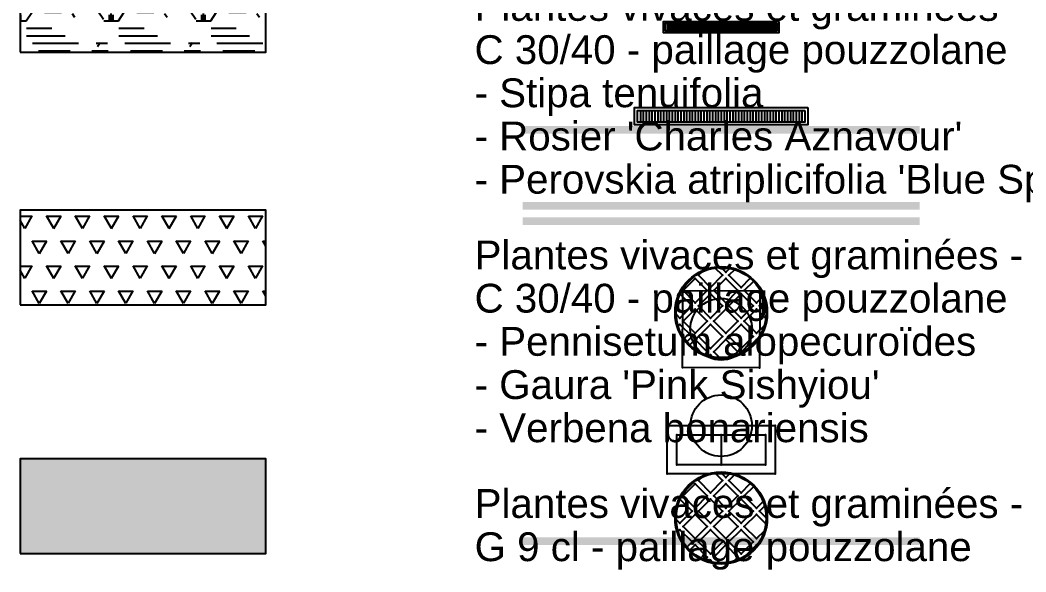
# Model space of a CAD drawing. Header units: metres. Extents: x 1841041 to 1841282, y 5171502 to 5171751.
# Drawn here: x 1841063.47 to 1841089.63, y 5171652.24 to 5171666.6 of the extents above; entities that cross this region are included whole.
import ezdxf
from ezdxf.lldxf.tags import DXFTag

# ---------------------------------------------------------------- set-up
doc = ezdxf.new("R2010")
doc.units = ezdxf.units.M
doc.header["$PDSIZE"] = -0.004
doc.layers.add('SA - Limite terrain', color=1, linetype='LIMITE_CADASTRALE', true_color=0xff0000)
for name, color, linetype in [('SA - légende prestations', 7, 'Continuous'), ('SA - légende RH', 7, 'Continuous'), ('SA - légende RS', 7, 'Continuous')]:
    doc.layers.add(name, color=color, linetype=linetype)
doc.styles.add('Lignes', font='arial.ttf', dxfattribs={"height": 0.35})
doc.styles.add('MENSURA', font='arial.ttf', dxfattribs={"height": 0.5})
tags = doc.linetypes.add('EP', pattern='A,5,-0.25,["EP",Lignes,S=1,R=0,X=0,Y=-0.18],-1.25', length=6.5).pattern_tags.tags
tags[15:16] = [DXFTag(74, 4), DXFTag(75, 0), DXFTag(340, '0'), DXFTag(46, 0.0), DXFTag(50, 0.0), DXFTag(44, 0.0), DXFTag(45, 0.0)]
tags[4:5] = [DXFTag(74, 4), DXFTag(75, 0), DXFTag(340, '0'), DXFTag(46, 0.0), DXFTag(50, 0.0), DXFTag(44, 0.0), DXFTag(45, 0.0)]
tags = doc.linetypes.add('LIMITE_CADASTRALE', pattern=[13, 8, -2, 1, -2]).pattern_tags.tags
tags[10:11] = [DXFTag(74, 4), DXFTag(75, 0), DXFTag(340, '0'), DXFTag(46, 0.0), DXFTag(50, 0.0), DXFTag(44, 0.0), DXFTag(45, 0.0)]
tags[8:9] = [DXFTag(74, 4), DXFTag(75, 0), DXFTag(340, '0'), DXFTag(46, 0.0), DXFTag(50, 0.0), DXFTag(44, 0.0), DXFTag(45, 0.0)]
tags[6:7] = [DXFTag(74, 4), DXFTag(75, 0), DXFTag(340, '0'), DXFTag(46, 0.0), DXFTag(50, 0.0), DXFTag(44, 0.0), DXFTag(45, 0.0)]
tags[4:5] = [DXFTag(74, 4), DXFTag(75, 0), DXFTag(340, '0'), DXFTag(46, 0.0), DXFTag(50, 0.0), DXFTag(44, 0.0), DXFTag(45, 0.0)]
tags = doc.linetypes.add('Texte-BT', pattern='A,5,-0.25,["BT",Lignes,S=1,R=0,X=0,Y=-0.18],-1.25', length=6.5).pattern_tags.tags
tags[15:16] = [DXFTag(74, 4), DXFTag(75, 0), DXFTag(340, '0'), DXFTag(46, 0.0), DXFTag(50, 0.0), DXFTag(44, 0.0), DXFTag(45, 0.0)]
tags[4:5] = [DXFTag(74, 4), DXFTag(75, 0), DXFTag(340, '0'), DXFTag(46, 0.0), DXFTag(50, 0.0), DXFTag(44, 0.0), DXFTag(45, 0.0)]
tags = doc.linetypes.add('Texte-HT', pattern='A,5,-0.25,["HT",Lignes,S=1,R=0,X=0,Y=-0.18],-1.25', length=6.5).pattern_tags.tags
tags[15:16] = [DXFTag(74, 4), DXFTag(75, 0), DXFTag(340, '0'), DXFTag(46, 0.0), DXFTag(50, 0.0), DXFTag(44, 0.0), DXFTag(45, 0.0)]
tags[4:5] = [DXFTag(74, 4), DXFTag(75, 0), DXFTag(340, '0'), DXFTag(46, 0.0), DXFTag(50, 0.0), DXFTag(44, 0.0), DXFTag(45, 0.0)]
tags = doc.linetypes.add('Texte-Telecom', pattern='A,5,-0.25,["TEL",Lignes,S=1,R=0,X=0,Y=-0.18],-1.25', length=6.5).pattern_tags.tags
tags[15:16] = [DXFTag(74, 4), DXFTag(75, 0), DXFTag(340, '0'), DXFTag(46, 0.0), DXFTag(50, 0.0), DXFTag(44, 0.0), DXFTag(45, 0.0)]
tags[4:5] = [DXFTag(74, 4), DXFTag(75, 0), DXFTag(340, '0'), DXFTag(46, 0.0), DXFTag(50, 0.0), DXFTag(44, 0.0), DXFTag(45, 0.0)]

# ---------------------------------------------------------------- blocks, each defined once
blk = doc.blocks.new('200')
at = {"color": 0, "linetype": 'Continuous', "lineweight": -2}
blk.add_circle((0, 0), 0.4, dxfattribs=at)
blk = doc.blocks.new('203')
at = {"color": 0, "linetype": 'Continuous', "flags": 128}
blk.add_lwpolyline([(-0.501, 0.501), (0.501, 0.501), (0.501, -0.501), (-0.501, -0.501)], close=True, dxfattribs=at)
at = {"color": 0, "linetype": 'Continuous', "lineweight": -2}
blk.add_circle((0, 0), 0.401, dxfattribs=at)
at = {"color": 0, "linetype": 'Continuous'}
for p in [(-0.501, 0.501), (-0.501, 0.501), (0.501, 0.501), (0.501, 0.501), (-0.501, -0.501), (-0.501, -0.501), (0.501, -0.501), (0.501, -0.501)]:
    blk.add_point(p, dxfattribs=at)
blk = doc.blocks.new('214')
at = {"color": 0, "linetype": 'Continuous', "flags": 128}
for points in [[(-0.1737, 0.3605), (-0.2024, 0.3318), (-0.0947, 0.2241), (0.013, 0.3318), (-0.052, 0.3968)], [(0.0012, 0.4002), (0.0413, 0.3601), (0.0744, 0.3932)], [(0.1196, 0.3819), (0.0696, 0.3318), (0.1773, 0.2241), (0.2586, 0.3054)], [(-0.3121, 0.2504), (-0.2502, 0.3122)], [(0.2878, 0.278), (0.2055, 0.1958), (0.3132, 0.0881), (0.3722, 0.147)], [(-0.3999, -0.0147), (-0.3667, -0.0479), (-0.259, 0.0598), (-0.3644, 0.1653)], [(0.3863, 0.1045), (0.3415, 0.0598), (0.4002, 0.0012)], [(0.3968, -0.052), (0.3132, 0.0315), (0.2055, -0.0762), (0.3132, -0.1839), (0.3838, -0.1133)], [(-0.3054, -0.2586), (-0.259, -0.2122), (-0.3667, -0.1045), (-0.3819, -0.1196)], [(-0.147, -0.3722), (-0.123, -0.3481), (-0.2307, -0.2404), (-0.278, -0.2878)], [(-0.0147, -0.3999), (-0.0664, -0.3481), (0.0413, -0.2404), (0.149, -0.3481), (0.1133, -0.3838)], [(0.2183, -0.3353), (0.3132, -0.2404), (0.317, -0.2442)], [(-0.0788, -0.3923), (-0.0947, -0.3764), (-0.1045, -0.3863)]]:
    blk.add_lwpolyline(points, dxfattribs=at)
for points in [[(-0.3384, 0.1958), (-0.2307, 0.3035), (-0.123, 0.1958), (-0.2307, 0.0881)], [(0.0413, 0.3035), (-0.0664, 0.1958), (0.0413, 0.0881), (0.149, 0.1958)], [(-0.0947, -0.0479), (0.013, 0.0598), (-0.0947, 0.1675), (-0.2024, 0.0598)], [(0.1773, 0.1675), (0.0696, 0.0598), (0.1773, -0.0479), (0.285, 0.0598)], [(-0.3384, -0.0762), (-0.2307, 0.0315), (-0.123, -0.0762), (-0.2307, -0.1839)], [(-0.0664, -0.0762), (0.0413, 0.0315), (0.149, -0.0762), (0.0413, -0.1839)], [(-0.2024, -0.2122), (-0.0947, -0.1045), (0.013, -0.2122), (-0.0947, -0.3199)], [(0.0696, -0.2122), (0.1773, -0.1045), (0.285, -0.2122), (0.1773, -0.3199)]]:
    blk.add_lwpolyline(points, close=True, dxfattribs=at)
at = {"color": 0, "linetype": 'Continuous', "lineweight": -2}
for radius in [0.4102, 0.4002]:
    blk.add_circle((0, 0), radius, dxfattribs=at)
at = {"color": 0, "linetype": 'Continuous'}
for p in [(-0.1737, 0.3605), (-0.1737, 0.3605), (-0.052, 0.3968), (-0.052, 0.3968), (0.0012, 0.4002), (0.0012, 0.4002), (0.0413, 0.3601), (0.0413, 0.3601), (0.0744, 0.3932), (0.0744, 0.3932), (0.1196, 0.3819), (0.1196, 0.3819), (-0.2502, 0.3122), (-0.2502, 0.3122), (-0.2307, 0.3035), (-0.2307, 0.3035), (-0.2024, 0.3318), (-0.2024, 0.3318), (0.013, 0.3318), (0.013, 0.3318), (0.0413, 0.3035), (0.0413, 0.3035), (0.0696, 0.3318), (0.0696, 0.3318), (0.2586, 0.3054), (0.2586, 0.3054), (0.2878, 0.278), (0.2878, 0.278), (-0.3384, 0.1958), (-0.3384, 0.1958), (-0.3121, 0.2504), (-0.3121, 0.2504), (-0.123, 0.1958), (-0.123, 0.1958), (-0.0947, 0.2241), (-0.0947, 0.2241), (-0.0664, 0.1958), (-0.0664, 0.1958), (0.149, 0.1958), (0.149, 0.1958), (0.1773, 0.2241), (0.1773, 0.2241), (0.2055, 0.1958), (0.2055, 0.1958), (-0.3644, 0.1653), (-0.3644, 0.1653), (-0.0947, 0.1675), (-0.0947, 0.1675), (0.1773, 0.1675), (0.1773, 0.1675), (0.3722, 0.147), (0.3722, 0.147), (0.3863, 0.1045), (0.3863, 0.1045), (-0.259, 0.0598), (-0.259, 0.0598), (-0.2307, 0.0881), (-0.2307, 0.0881), (-0.2307, 0.0315), (-0.2307, 0.0315), (-0.2024, 0.0598), (-0.2024, 0.0598), (0.013, 0.0598), (0.013, 0.0598), (0.0413, 0.0881), (0.0413, 0.0881), (0.0413, 0.0315), (0.0413, 0.0315), (0.0696, 0.0598), (0.0696, 0.0598), (0.285, 0.0598), (0.285, 0.0598), (0.3132, 0.0881), (0.3132, 0.0881), (0.3132, 0.0315), (0.3132, 0.0315), (0.3415, 0.0598), (0.3415, 0.0598), (0.4002, 0.0012), (0.4002, 0.0012), (-0.3999, -0.0147), (-0.3999, -0.0147), (-0.3667, -0.0479), (-0.3667, -0.0479), (-0.3384, -0.0762), (-0.3384, -0.0762), (-0.123, -0.0762), (-0.123, -0.0762), (-0.0947, -0.0479), (-0.0947, -0.0479), (-0.0664, -0.0762), (-0.0664, -0.0762), (0.149, -0.0762), (0.149, -0.0762), (0.1773, -0.0479), (0.1773, -0.0479), (0.2055, -0.0762), (0.2055, -0.0762), (0.3968, -0.052), (0.3968, -0.052), (-0.3819, -0.1196), (-0.3819, -0.1196), (-0.3667, -0.1045), (-0.3667, -0.1045), (-0.0947, -0.1045), (-0.0947, -0.1045), (0.1773, -0.1045), (0.1773, -0.1045), (0.3838, -0.1133), (0.3838, -0.1133), (-0.3054, -0.2586), (-0.3054, -0.2586), (-0.259, -0.2122), (-0.259, -0.2122), (-0.2307, -0.1839), (-0.2307, -0.1839), (-0.2307, -0.2404), (-0.2307, -0.2404), (-0.2024, -0.2122), (-0.2024, -0.2122), (0.013, -0.2122), (0.013, -0.2122), (0.0413, -0.1839), (0.0413, -0.1839), (0.0413, -0.2404), (0.0413, -0.2404), (0.0696, -0.2122), (0.0696, -0.2122), (0.285, -0.2122), (0.285, -0.2122), (0.3132, -0.1839), (0.3132, -0.1839), (0.3132, -0.2404), (0.3132, -0.2404), (0.317, -0.2442), (0.317, -0.2442), (-0.278, -0.2878), (-0.278, -0.2878), (-0.123, -0.3481), (-0.123, -0.3481), (-0.0947, -0.3199), (-0.0947, -0.3199), (-0.0664, -0.3481), (-0.0664, -0.3481), (0.149, -0.3481), (0.149, -0.3481), (0.1773, -0.3199), (0.1773, -0.3199), (0.2183, -0.3353), (0.2183, -0.3353), (-0.147, -0.3722), (-0.147, -0.3722), (-0.1045, -0.3863), (-0.1045, -0.3863), (-0.0947, -0.3764), (-0.0947, -0.3764), (-0.0788, -0.3923), (-0.0788, -0.3923), (-0.0147, -0.3999), (-0.0147, -0.3999), (0.1133, -0.3838), (0.1133, -0.3838)]:
    blk.add_point(p, dxfattribs=at)
blk = doc.blocks.new('L2T')
at = {"color": 0, "linetype": 'Continuous', "flags": 128}
for points in [[(-0.701, 0.315), (0.701, 0.315), (0.701, -0.315), (-0.701, -0.315)], [(-0.576, 0.195), (0.576, 0.195), (0.576, -0.195), (-0.576, -0.195)]]:
    blk.add_lwpolyline(points, close=True, dxfattribs=at)
blk.add_lwpolyline([(0, 0.195), (0, -0.195)], dxfattribs=at)
at = {"color": 0, "linetype": 'Continuous'}
for p in [(-0.701, 0.315), (-0.701, 0.315), (-0.701, 0.315), (-0.701, 0.315), (-0.701, 0.315), (-0.701, 0.315), (0.701, 0.315), (0.701, 0.315), (0.701, 0.315), (0.701, 0.315), (0.701, 0.315), (0.701, 0.315), (-0.576, 0.195), (-0.576, 0.195), (-0.576, 0.195), (-0.576, 0.195), (-0.576, 0.195), (-0.576, 0.195), (0, 0.195), (0, 0.195), (0, 0.195), (0, 0.195), (0, 0.195), (0, 0.195), (0.576, 0.195), (0.576, 0.195), (0.576, 0.195), (0.576, 0.195), (0.576, 0.195), (0.576, 0.195), (-0.576, -0.195), (-0.576, -0.195), (-0.576, -0.195), (-0.576, -0.195), (-0.576, -0.195), (-0.576, -0.195), (0, -0.195), (0, -0.195), (0, -0.195), (0, -0.195), (0, -0.195), (0, -0.195), (0.576, -0.195), (0.576, -0.195), (0.576, -0.195), (0.576, -0.195), (0.576, -0.195), (0.576, -0.195), (-0.701, -0.315), (-0.701, -0.315), (-0.701, -0.315), (-0.701, -0.315), (-0.701, -0.315), (-0.701, -0.315), (0.701, -0.315), (0.701, -0.315), (0.701, -0.315), (0.701, -0.315), (0.701, -0.315), (0.701, -0.315)]:
    blk.add_point(p, dxfattribs=at)

msp = doc.modelspace()

# ---------------------------------------------------------------- hatches: boundary and pattern name
at = {"layer": 'SA - légende prestations', "true_color": 0x3366ff}
h = msp.add_hatch(dxfattribs=at)
h.set_pattern_fill('PELOUSE6', color=150, scale=0.2, style=0, pattern_type=2)
h.set_pattern_definition([(0, (-12.7728, 0.1075), (0, 1.200000018), [0.3750000056, -2.0250000304]), (90, (-12.6322, 0.1075), (-2.400000036, 1e-16), [0.15000000225, -1.05000001575]), (90, (-12.5385, 0.1075), (-2.400000036, 1e-16), [0.15000000225, -1.05000001575]), (90, (-12.5853, 0.1075), (-2.400000036, 1e-16), [0.1875000028, -1.0125000152]), (123.69006753, (-12.6791, 0.10754), (-2.40000003364, 2.400000031085), [0.1200000018, -4.2074615931]), (56.30993247, (-12.4916, 0.10754), (8.4e-11, 1.200000018955), [0.1200000018, -4.2074615931]), (56.30993247, (-12.39784, 0.10754), (8.4e-11, 1.200000018955), [0.2600000039, -4.066661591]), (123.69006753, (-12.77284, 0.10754), (-2.40000003364, 2.400000031085), [0.2600000039, -4.066661591]), (0, (-11.9222, 0.3325), (0, 1.200000018), [0.44424551066, -1.95575452534]), (0, (-12.0788, 0.5275), (0, 1.200000018), [0.82810089442, -0.56095855641, 0.43074318646, -0.5801973967]), (0, (-12.2339, 0.7225), (0, 1.200000018), [1.19479949592, -0.46287461894, 0.29478701242, -0.4475389087]), (0, (-12.3898, 0.9175), (0, 1.200000018), [1.00461142907, -1.39538860693]), (0, (-12.3869, 1.1125), (0, 1.200000018), [0.65569739384, -1.74430264216])])
h.paths.add_polyline_path([(1841063.475, 5171665.766), (1841069.861, 5171665.766), (1841069.861, 5171668.23), (1841063.475, 5171668.23)])
at = {"layer": 'SA - légende prestations', "true_color": 0xcc99ff}
h = msp.add_hatch(dxfattribs=at)
h.set_pattern_fill('TRIANG', color=191, scale=2, style=0, pattern_type=2)
h.set_pattern_definition([(60, (-12.77284, -1.1245), (-0.374999999274, 0.64951905242), [0.375, -0.375]), (120, (-12.77284, -1.1245), (-0.749999999274, 4.2e-10), [0.375, -0.375]), (0, (-12.96034, -0.79976), (0.375, 0.649519052), [0.375, -0.375])])
h.paths.add_polyline_path([(1841063.475, 5171659.191), (1841069.862, 5171659.191), (1841069.862, 5171661.655), (1841063.475, 5171661.655)])
at = {"layer": 'SA - légende prestations'}
h = msp.add_hatch(color=256, dxfattribs=at)
h.set_gradient(color1=(255, 255, 255), color2=(255, 255, 0), tint=0.5, name='SPHERICAL')
h.paths.add_polyline_path([(1841063.476, 5171652.723), (1841069.863, 5171652.723), (1841069.863, 5171655.187), (1841063.476, 5171655.187)])

# ---------------------------------------------------------------- linework, layer by layer
at = {"layer": 'SA - Limite terrain', "ltscale": 0.5}
msp.add_open_spline([(1841077.148, 5171583.553), (1841078.819, 5171584.595), (1841080.49, 5171585.638), (1841083.664, 5171586.861), (1841086.838, 5171588.083), (1841093.711, 5171590.735), (1841100.584, 5171593.386), (1841105.835, 5171595.38), (1841111.086, 5171597.373), (1841112.783, 5171598.016), (1841114.48, 5171598.659), (1841120.144, 5171600.798), (1841125.807, 5171602.936), (1841137.979, 5171607.582), (1841150.151, 5171612.227), (1841152.241, 5171613.017), (1841154.331, 5171613.807), (1841157.624, 5171615.009), (1841160.918, 5171616.21), (1841160.894, 5171617.273), (1841160.87, 5171618.335), (1841160.842, 5171619.242), (1841160.815, 5171620.149), (1841160.788, 5171621.056), (1841160.76, 5171621.962), (1841160.713, 5171623.534), (1841160.666, 5171625.105), (1841160.65, 5171625.629), (1841160.634, 5171626.153), (1841160.584, 5171627.253), (1841160.533, 5171628.354), (1841160.518, 5171628.685), (1841160.503, 5171629.017), (1841160.48, 5171629.51), (1841160.458, 5171630.004), (1841160.008, 5171632.996), (1841159.557, 5171635.989), (1841161.416, 5171637.129), (1841163.274, 5171638.269), (1841163.062, 5171638.62), (1841162.85, 5171638.97), (1841163.132, 5171639.178), (1841163.413, 5171639.387), (1841163.466, 5171639.334), (1841163.52, 5171639.282), (1841164.038, 5171639.682), (1841164.556, 5171640.082), (1841164.648, 5171639.962), (1841164.741, 5171639.842), (1841166.344, 5171640.478), (1841167.783, 5171641.548), (1841166.833, 5171642.782), (1841165.884, 5171644.015), (1841169.436, 5171646.693), (1841172.988, 5171649.371), (1841174.754, 5171650.702), (1841176.52, 5171652.033), (1841176.562, 5171652.065), (1841176.604, 5171652.098), (1841176.583, 5171652.125), (1841176.562, 5171652.152), (1841191.178, 5171663.382), (1841205.795, 5171674.612), (1841207.539, 5171675.957), (1841209.283, 5171677.303), (1841213.68, 5171676.869), (1841218.077, 5171676.436), (1841224.138, 5171669.22), (1841230.199, 5171662.004), (1841229.455, 5171661.412), (1841228.711, 5171660.821), (1841230.314, 5171658.673), (1841231.917, 5171656.525), (1841232.043, 5171656.617), (1841232.17, 5171656.708), (1841232.372, 5171656.428), (1841232.575, 5171656.148), (1841232.451, 5171656.059), (1841232.328, 5171655.969), (1841232.663, 5171655.506), (1841232.999, 5171655.043), (1841233.051, 5171655.081), (1841233.104, 5171655.119), (1841233.508, 5171654.297), (1841234.371, 5171654.751), (1841235.089, 5171655.242), (1841235.806, 5171655.732), (1841235.743, 5171655.833), (1841235.681, 5171655.933), (1841236.005, 5171656.142), (1841236.329, 5171656.35), (1841236.53, 5171656.027), (1841236.731, 5171655.704), (1841236.69, 5171655.677), (1841236.649, 5171655.651), (1841240.859, 5171649.081), (1841245.068, 5171642.512), (1841245.316, 5171642.137), (1841245.563, 5171641.762), (1841246.368, 5171640.454), (1841247.173, 5171639.145), (1841247.777, 5171638.093), (1841248.381, 5171637.04), (1841248.966, 5171636.026), (1841249.551, 5171635.012), (1841249.717, 5171634.703), (1841249.883, 5171634.395), (1841250.399, 5171633.314), (1841250.915, 5171632.234), (1841251.406, 5171631.065), (1841251.898, 5171629.896), (1841252.568, 5171628.101), (1841253.238, 5171626.305), (1841253.563, 5171625.376), (1841253.889, 5171624.446), (1841254.265, 5171623.34), (1841254.642, 5171622.235), (1841255.134, 5171620.703), (1841255.626, 5171619.171), (1841256.972, 5171614.602), (1841258.318, 5171610.034), (1841260.018, 5171603.956), (1841261.718, 5171597.878), (1841261.649, 5171597.471), (1841261.579, 5171597.063), (1841255.231, 5171594.584), (1841248.882, 5171592.105), (1841248.776, 5171592.327), (1841248.67, 5171592.548), (1841246.784, 5171591.747), (1841244.897, 5171590.945), (1841242.725, 5171590.022), (1841240.552, 5171589.099), (1841236.933, 5171587.662), (1841233.313, 5171586.225), (1841233.492, 5171583.109), (1841233.67, 5171579.993), (1841236.323, 5171570.916), (1841238.976, 5171561.84), (1841241.513, 5171558.133), (1841244.049, 5171554.427), (1841242.923, 5171553.125), (1841241.796, 5171551.823), (1841241.41, 5171551.356), (1841241.024, 5171550.889), (1841240.713, 5171550.265), (1841240.402, 5171549.641), (1841239.986, 5171547.808), (1841239.57, 5171545.975), (1841239.534, 5171544.717), (1841239.499, 5171543.459), (1841239.692, 5171542.348), (1841239.886, 5171541.236), (1841240.081, 5171539.923), (1841240.277, 5171538.61), (1841240.912, 5171536.095), (1841241.546, 5171533.58), (1841243.014, 5171531.501), (1841244.481, 5171529.421), (1841227.512, 5171525.461), (1841210.543, 5171521.501), (1841206.604, 5171520.748), (1841202.664, 5171519.995), (1841201.249, 5171519.723), (1841199.834, 5171519.451), (1841198.395, 5171519.201), (1841196.956, 5171518.952), (1841194.089, 5171518.458), (1841191.222, 5171517.964), (1841187.46, 5171517.221), (1841183.698, 5171516.477), (1841181.491, 5171516.11), (1841179.284, 5171515.742), (1841171.622, 5171514.451), (1841163.959, 5171513.159), (1841163.66, 5171515.636), (1841163.361, 5171518.113), (1841161.425, 5171520.351), (1841159.488, 5171522.59), (1841159.231, 5171523.557), (1841158.974, 5171524.524), (1841157.967, 5171529.943), (1841156.959, 5171535.361), (1841153.722, 5171536.254), (1841150.485, 5171537.146), (1841149.694, 5171541.102), (1841148.903, 5171545.057), (1841151.559, 5171547.094), (1841154.215, 5171549.131), (1841153.197, 5171554.379), (1841152.179, 5171559.627), (1841150.262, 5171559.173), (1841148.344, 5171558.719), (1841148.332, 5171558.768), (1841148.321, 5171558.817), (1841145.057, 5171557.992), (1841141.793, 5171557.167), (1841136.485, 5171555.864), (1841131.176, 5171554.561), (1841120.489, 5171551.958), (1841109.801, 5171549.355), (1841104.946, 5171548.16), (1841100.091, 5171546.965), (1841095.661, 5171545.873), (1841091.231, 5171544.781), (1841091.156, 5171544.642), (1841091.08, 5171544.503), (1841088.933, 5171543.954), (1841086.785, 5171543.404), (1841084.885, 5171542.931), (1841082.985, 5171542.457), (1841083.035, 5171542.261), (1841083.086, 5171542.065), (1841079.452, 5171541.173), (1841075.819, 5171540.281), (1841074.961, 5171551.046), (1841074.102, 5171561.812), (1841074.142, 5171561.815), (1841074.182, 5171561.818), (1841074.04, 5171563.776), (1841073.899, 5171565.734), (1841073.884, 5171565.934), (1841073.87, 5171566.133), (1841073.601, 5171569.428), (1841073.333, 5171572.722), (1841073.339, 5171574.679), (1841073.345, 5171576.635), (1841073.965, 5171578.536), (1841074.585, 5171580.437), (1841075.867, 5171581.995), (1841077.148, 5171583.553)], degree=2, knots=[0, 0, 0, 0.01, 0.01, 0.02, 0.02, 0.03, 0.03, 0.04, 0.04, 0.05, 0.05, 0.06, 0.06, 0.07, 0.07, 0.08, 0.08, 0.09, 0.09, 0.1, 0.1, 0.11, 0.11, 0.12, 0.12, 0.13, 0.13, 0.14, 0.14, 0.15, 0.15, 0.16, 0.16, 0.17, 0.17, 0.18, 0.18, 0.19, 0.19, 0.2, 0.2, 0.21, 0.21, 0.22, 0.22, 0.23, 0.23, 0.24, 0.24, 0.25, 0.25, 0.26, 0.26, 0.27, 0.27, 0.28, 0.28, 0.29, 0.29, 0.3, 0.3, 0.31, 0.31, 0.32, 0.32, 0.33, 0.33, 0.34, 0.34, 0.35, 0.35, 0.36, 0.36, 0.37, 0.37, 0.38, 0.38, 0.39, 0.39, 0.4, 0.4, 0.41, 0.41, 0.42, 0.42, 0.43, 0.43, 0.44, 0.44, 0.45, 0.45, 0.46, 0.46, 0.47, 0.47, 0.48, 0.48, 0.49, 0.49, 0.5, 0.5, 0.51, 0.51, 0.52, 0.52, 0.53, 0.53, 0.54, 0.54, 0.55, 0.55, 0.56, 0.56, 0.57, 0.57, 0.58, 0.58, 0.59, 0.59, 0.6, 0.6, 0.61, 0.61, 0.62, 0.62, 0.63, 0.63, 0.64, 0.64, 0.65, 0.65, 0.66, 0.66, 0.67, 0.67, 0.68, 0.68, 0.69, 0.69, 0.7, 0.7, 0.71, 0.71, 0.72, 0.72, 0.73, 0.73, 0.74, 0.74, 0.75, 0.75, 0.76, 0.76, 0.77, 0.77, 0.78, 0.78, 0.79, 0.79, 0.8, 0.8, 0.81, 0.81, 0.82, 0.82, 0.83, 0.83, 0.84, 0.84, 0.85, 0.85, 0.86, 0.86, 0.87, 0.87, 0.88, 0.88, 0.89, 0.89, 0.9, 0.9, 0.91, 0.91, 0.92, 0.92, 0.93, 0.93, 0.94, 0.94, 0.95, 0.95, 0.96, 0.96, 0.97, 0.97, 0.98, 0.98, 0.99, 0.99, 1, 1, 1.01, 1.01, 1.02, 1.02, 1.03, 1.03, 1.04, 1.04, 1.05, 1.05, 1.06, 1.06, 1.07, 1.07, 1.08, 1.08, 1.09, 1.09, 1.1, 1.1, 1.11, 1.11, 1.12, 1.12, 1.13, 1.13, 1.14, 1.14, 1.15, 1.15, 1.15], dxfattribs=at)
at = {"layer": 'SA - légende prestations', "elevation": 0, "flags": 128}
for points in [[(1841063.475, 5171665.766), (1841069.861, 5171665.766), (1841069.861, 5171668.23), (1841063.475, 5171668.23)], [(1841063.475, 5171659.191), (1841069.862, 5171659.191), (1841069.862, 5171661.655), (1841063.475, 5171661.655)], [(1841063.476, 5171652.723), (1841069.863, 5171652.723), (1841069.863, 5171655.187), (1841063.476, 5171655.187)]]:
    msp.add_lwpolyline(points, close=True, dxfattribs=at)
at = {"layer": 'SA - légende RH', "color": 140, "ltscale": 2, "true_color": 0x00ccff, "elevation": 0, "flags": 128}
for points in [[(1841083.207, 5171666.57), (1841083.207, 5171666.27), (1841080.207, 5171666.27), (1841080.207, 5171666.57)], [(1841083.157, 5171666.52), (1841083.157, 5171666.32), (1841080.259, 5171666.32), (1841080.257, 5171666.52)]]:
    msp.add_lwpolyline(points, close=True, dxfattribs=at)
for points in [[(1841080.307, 5171666.52), (1841080.307, 5171666.32)], [(1841080.357, 5171666.52), (1841080.357, 5171666.32)], [(1841080.407, 5171666.52), (1841080.407, 5171666.32)], [(1841080.457, 5171666.52), (1841080.457, 5171666.32)], [(1841080.507, 5171666.52), (1841080.507, 5171666.32)], [(1841080.557, 5171666.52), (1841080.557, 5171666.32)], [(1841080.607, 5171666.52), (1841080.607, 5171666.32)], [(1841080.657, 5171666.52), (1841080.657, 5171666.32)], [(1841080.707, 5171666.52), (1841080.707, 5171666.32)], [(1841080.757, 5171666.52), (1841080.757, 5171666.32)], [(1841080.807, 5171666.52), (1841080.807, 5171666.32)], [(1841080.857, 5171666.52), (1841080.857, 5171666.32)], [(1841080.907, 5171666.52), (1841080.907, 5171666.32)], [(1841080.957, 5171666.52), (1841080.957, 5171666.32)], [(1841081.007, 5171666.52), (1841081.007, 5171666.32)], [(1841081.057, 5171666.52), (1841081.057, 5171666.32)], [(1841081.107, 5171666.52), (1841081.107, 5171666.32)], [(1841081.157, 5171666.52), (1841081.157, 5171666.32)], [(1841081.207, 5171666.52), (1841081.207, 5171666.32)], [(1841081.257, 5171666.52), (1841081.257, 5171666.32)], [(1841081.307, 5171666.52), (1841081.307, 5171666.32)], [(1841081.357, 5171666.52), (1841081.357, 5171666.32)], [(1841081.407, 5171666.52), (1841081.407, 5171666.32)], [(1841081.457, 5171666.52), (1841081.457, 5171666.32)], [(1841081.507, 5171666.52), (1841081.507, 5171666.32)], [(1841081.557, 5171666.52), (1841081.557, 5171666.32)], [(1841081.607, 5171666.52), (1841081.607, 5171666.32)], [(1841081.657, 5171666.52), (1841081.657, 5171666.32)], [(1841081.707, 5171666.52), (1841081.707, 5171666.32)], [(1841081.757, 5171666.52), (1841081.757, 5171666.32)], [(1841081.807, 5171666.52), (1841081.807, 5171666.32)], [(1841081.857, 5171666.52), (1841081.857, 5171666.32)], [(1841081.907, 5171666.52), (1841081.907, 5171666.32)], [(1841081.957, 5171666.52), (1841081.957, 5171666.32)], [(1841082.007, 5171666.52), (1841082.007, 5171666.32)], [(1841082.057, 5171666.52), (1841082.057, 5171666.32)], [(1841082.107, 5171666.52), (1841082.107, 5171666.32)], [(1841082.157, 5171666.52), (1841082.157, 5171666.32)], [(1841082.207, 5171666.52), (1841082.207, 5171666.32)], [(1841082.257, 5171666.52), (1841082.257, 5171666.32)], [(1841082.307, 5171666.52), (1841082.307, 5171666.32)], [(1841082.357, 5171666.52), (1841082.357, 5171666.32)], [(1841082.407, 5171666.52), (1841082.407, 5171666.32)], [(1841082.457, 5171666.52), (1841082.457, 5171666.32)], [(1841082.507, 5171666.52), (1841082.507, 5171666.32)], [(1841082.557, 5171666.52), (1841082.557, 5171666.32)], [(1841082.607, 5171666.52), (1841082.607, 5171666.32)], [(1841082.657, 5171666.52), (1841082.657, 5171666.32)], [(1841082.707, 5171666.52), (1841082.707, 5171666.32)], [(1841082.757, 5171666.52), (1841082.757, 5171666.32)], [(1841082.807, 5171666.52), (1841082.807, 5171666.32)], [(1841082.857, 5171666.52), (1841082.857, 5171666.32)], [(1841082.907, 5171666.52), (1841082.907, 5171666.32)], [(1841082.957, 5171666.52), (1841082.957, 5171666.32)], [(1841083.007, 5171666.52), (1841083.007, 5171666.32)], [(1841083.057, 5171666.52), (1841083.057, 5171666.32)], [(1841083.107, 5171666.52), (1841083.107, 5171666.32)]]:
    msp.add_lwpolyline(points, dxfattribs=at)
at = {"layer": 'SA - légende RH', "color": 140, "ltscale": 3, "true_color": 0x00ccff, "elevation": 0, "flags": 128}
for points in [[(1841083.957, 5171664.324), (1841083.957, 5171663.874), (1841079.457, 5171663.874), (1841079.457, 5171664.324)], [(1841083.882, 5171664.249), (1841083.882, 5171663.949), (1841079.534, 5171663.949), (1841079.532, 5171664.249)]]:
    msp.add_lwpolyline(points, close=True, dxfattribs=at)
for points in [[(1841079.607, 5171664.249), (1841079.607, 5171663.949)], [(1841079.682, 5171664.249), (1841079.682, 5171663.949)], [(1841079.757, 5171664.249), (1841079.757, 5171663.949)], [(1841079.832, 5171664.249), (1841079.832, 5171663.949)], [(1841079.907, 5171664.249), (1841079.907, 5171663.949)], [(1841079.982, 5171664.249), (1841079.982, 5171663.949)], [(1841080.057, 5171664.249), (1841080.057, 5171663.949)], [(1841080.132, 5171664.249), (1841080.132, 5171663.949)], [(1841080.207, 5171664.249), (1841080.207, 5171663.949)], [(1841080.282, 5171664.249), (1841080.282, 5171663.949)], [(1841080.357, 5171664.249), (1841080.357, 5171663.949)], [(1841080.432, 5171664.249), (1841080.432, 5171663.949)], [(1841080.507, 5171664.249), (1841080.507, 5171663.949)], [(1841080.582, 5171664.249), (1841080.582, 5171663.949)], [(1841080.657, 5171664.249), (1841080.657, 5171663.949)], [(1841080.732, 5171664.249), (1841080.732, 5171663.949)], [(1841080.807, 5171664.249), (1841080.807, 5171663.949)], [(1841080.882, 5171664.249), (1841080.882, 5171663.949)], [(1841080.957, 5171664.249), (1841080.957, 5171663.949)], [(1841081.032, 5171664.249), (1841081.032, 5171663.949)], [(1841081.107, 5171664.249), (1841081.107, 5171663.949)], [(1841081.182, 5171664.249), (1841081.182, 5171663.949)], [(1841081.257, 5171664.249), (1841081.257, 5171663.949)], [(1841081.332, 5171664.249), (1841081.332, 5171663.949)], [(1841081.407, 5171664.249), (1841081.407, 5171663.949)], [(1841081.482, 5171664.249), (1841081.482, 5171663.949)], [(1841081.557, 5171664.249), (1841081.557, 5171663.949)], [(1841081.632, 5171664.249), (1841081.632, 5171663.949)], [(1841081.707, 5171664.249), (1841081.707, 5171663.949)], [(1841081.782, 5171664.249), (1841081.782, 5171663.949)], [(1841081.857, 5171664.249), (1841081.857, 5171663.949)], [(1841081.932, 5171664.249), (1841081.932, 5171663.949)], [(1841082.007, 5171664.249), (1841082.007, 5171663.949)], [(1841082.082, 5171664.249), (1841082.082, 5171663.949)], [(1841082.157, 5171664.249), (1841082.157, 5171663.949)], [(1841082.232, 5171664.249), (1841082.232, 5171663.949)], [(1841082.307, 5171664.249), (1841082.307, 5171663.949)], [(1841082.382, 5171664.249), (1841082.382, 5171663.949)], [(1841082.457, 5171664.249), (1841082.457, 5171663.949)], [(1841082.532, 5171664.249), (1841082.532, 5171663.949)], [(1841082.607, 5171664.249), (1841082.607, 5171663.949)], [(1841082.682, 5171664.249), (1841082.682, 5171663.949)], [(1841082.757, 5171664.249), (1841082.757, 5171663.949)], [(1841082.832, 5171664.249), (1841082.832, 5171663.949)], [(1841082.907, 5171664.249), (1841082.907, 5171663.949)], [(1841082.982, 5171664.249), (1841082.982, 5171663.949)], [(1841083.057, 5171664.249), (1841083.057, 5171663.949)], [(1841083.132, 5171664.249), (1841083.132, 5171663.949)], [(1841083.207, 5171664.249), (1841083.207, 5171663.949)], [(1841083.282, 5171664.249), (1841083.282, 5171663.949)], [(1841083.357, 5171664.249), (1841083.357, 5171663.949)], [(1841083.432, 5171664.249), (1841083.432, 5171663.949)], [(1841083.507, 5171664.249), (1841083.507, 5171663.949)], [(1841083.582, 5171664.249), (1841083.582, 5171663.949)], [(1841083.657, 5171664.249), (1841083.657, 5171663.949)], [(1841083.732, 5171664.249), (1841083.732, 5171663.949)], [(1841083.807, 5171664.249), (1841083.807, 5171663.949)]]:
    msp.add_lwpolyline(points, dxfattribs=at)
at = {"layer": 'SA - légende RH', "color": 5, "linetype": 'EP', "ltscale": 1.5, "true_color": 0x0000ff, "const_width": 0.2, "elevation": 0, "flags": 128}
msp.add_lwpolyline([(1841076.542, 5171661.77), (1841086.872, 5171661.77)], dxfattribs=at)
at = {"layer": 'SA - légende RS', "color": 7, "linetype": 'Texte-HT', "ltscale": 1.5, "const_width": 0.2, "elevation": 0, "flags": 128}
msp.add_lwpolyline([(1841076.542, 5171663.747), (1841086.872, 5171663.747)], dxfattribs=at)
at = {"layer": 'SA - légende RS', "color": 1, "linetype": 'Texte-BT', "ltscale": 1.5, "true_color": 0xff0000, "const_width": 0.2, "elevation": 0, "flags": 128}
msp.add_lwpolyline([(1841076.542, 5171661.369), (1841086.872, 5171661.369)], dxfattribs=at)
at = {"layer": 'SA - légende RS', "color": 7, "linetype": 'Texte-Telecom', "ltscale": 1.5, "const_width": 0.2, "elevation": 0, "flags": 128}
msp.add_lwpolyline([(1841076.542, 5171653.045), (1841086.872, 5171653.045)], dxfattribs=at)

# ---------------------------------------------------------------- block references
at = {"layer": 'SA - légende RH', "color": 24, "ltscale": 2, "true_color": 0x993300, "xscale": 2, "yscale": 2, "rotation": 359.8822840797495}
msp.add_blockref('203', (1841081.707, 5171658.558), dxfattribs=at)
at = {"layer": 'SA - légende RH', "color": 24, "ltscale": 2, "true_color": 0x993300, "xscale": 2, "yscale": 2}
msp.add_blockref('200', (1841081.707, 5171656.048), dxfattribs=at)
at = {"layer": 'SA - légende RH', "color": 24, "ltscale": 2.926829, "true_color": 0x993300, "xscale": 2.9268292, "yscale": 2.9268292}
msp.add_blockref('214', (1841081.707, 5171653.647), dxfattribs=at)
at = {"layer": 'SA - légende RS', "color": 24, "ltscale": 2.926829, "true_color": 0x993300, "xscale": 2.9268292, "yscale": 2.9268292}
msp.add_blockref('214', (1841081.707, 5171658.99), dxfattribs=at)
at = {"layer": 'SA - légende RS', "color": 3, "ltscale": 2, "true_color": 0x00ff00, "xscale": 2, "yscale": 2}
msp.add_blockref('L2T', (1841081.707, 5171655.423), dxfattribs=at)

# ---------------------------------------------------------------- texts
at = {"layer": 'SA - légende prestations', "style": 'MENSURA'}
for s, p in [('Plantes vivaces et graminées - type 1', (1841075.293, 5171666.584)), ('C 30/40 - paillage pouzzolane', (1841075.293, 5171665.459)), ('- Stipa tenuifolia', (1841075.294, 5171664.335)), ("- Rosier 'Charles Aznavour'", (1841075.294, 5171663.21)), ("- Perovskia atriplicifolia 'Blue Spire'", (1841075.294, 5171662.086)), ('Plantes vivaces et graminées - type 2', (1841075.294, 5171660.116)), ('C 30/40 - paillage pouzzolane', (1841075.294, 5171658.991)), ('- Pennisetum alopecuroïdes', (1841075.295, 5171657.867)), ("- Gaura 'Pink Sishyiou'", (1841075.295, 5171656.742)), ('- Verbena bonariensis', (1841075.295, 5171655.618)), ('Plantes vivaces et graminées - type 3', (1841075.295, 5171653.648)), ('G 9 cl - paillage pouzzolane', (1841075.295, 5171652.523))]:
    msp.add_text(s, height=0.75, dxfattribs=at).set_placement(p)

doc.saveas('drawing.dxf')
